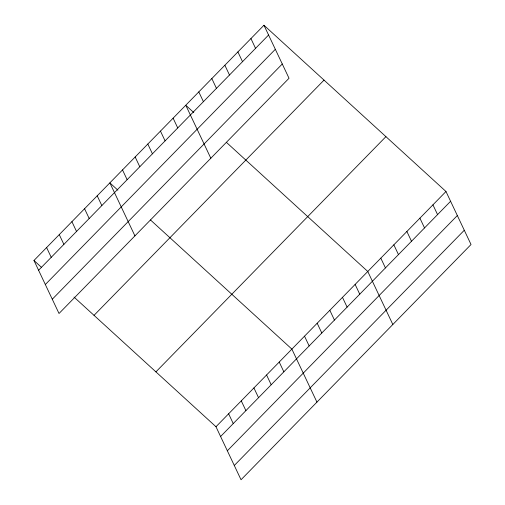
<?xml version="1.0" encoding="UTF-8"?>
<svg xmlns="http://www.w3.org/2000/svg" width="505" height="505" viewBox="0 0 505 505"><rect width="100%" height="100%" fill="white"/><g stroke="black" fill="none" stroke-linecap="round" stroke-linejoin="round"><path stroke-width="0.76" d="M263.964 25.25L289.024 78.262L59.022 313.498L33.968 260.485L263.964 25.25L445.978 191.502L471.032 244.515L241.036 479.75L215.976 426.738L74.008 297.06M38.582 270.257L268.584 35.022M45.33 284.53L275.326 49.294M52.28 299.231L282.276 63.99M94.031 315.347L324.027 80.112M155.912 371.876L385.915 136.64M215.976 426.738L445.978 191.502M220.597 436.509L450.599 201.274M227.338 450.782L457.341 215.54M234.288 465.484L464.291 230.242M193.775 112.546L185.764 105.229L210.825 158.242M226.379 142.328L367.779 271.482L392.833 324.494M117.873 190.177L109.863 182.861L134.923 235.873M150.477 219.959L291.877 349.113L316.938 402.119M33.968 260.485L41.404 267.278M432.943 204.834L437.564 214.606M419.908 218.16L424.528 227.932M406.878 231.492L411.499 241.264M393.843 244.824L398.464 254.596M380.808 258.15L385.429 267.928M250.934 38.582L255.549 48.354M355.129 284.422L359.749 294.194M237.899 51.908L242.52 61.686M342.478 297.357L347.099 307.128M224.864 65.24L229.485 75.011M329.828 310.297L334.449 320.069M211.829 78.572L216.449 88.343M317.178 323.232L321.799 333.01M198.8 91.897L203.42 101.675M304.528 336.172L309.148 345.944M173.114 118.17L177.735 127.942M279.227 362.047L283.848 371.819M160.464 131.104L165.084 140.876M266.577 374.988L271.198 384.76M147.814 144.045L152.434 153.817M253.927 387.922L258.547 397.694M135.163 156.986L139.784 166.757M241.276 400.863L245.897 410.634M122.513 169.92L127.134 179.692M228.626 413.803L233.247 423.575M97.212 195.795L101.833 205.567M84.562 208.735L89.183 218.507M71.912 221.67L76.533 231.448M59.262 234.61L63.883 244.382M46.611 247.551L51.232 257.323"/></g></svg>
